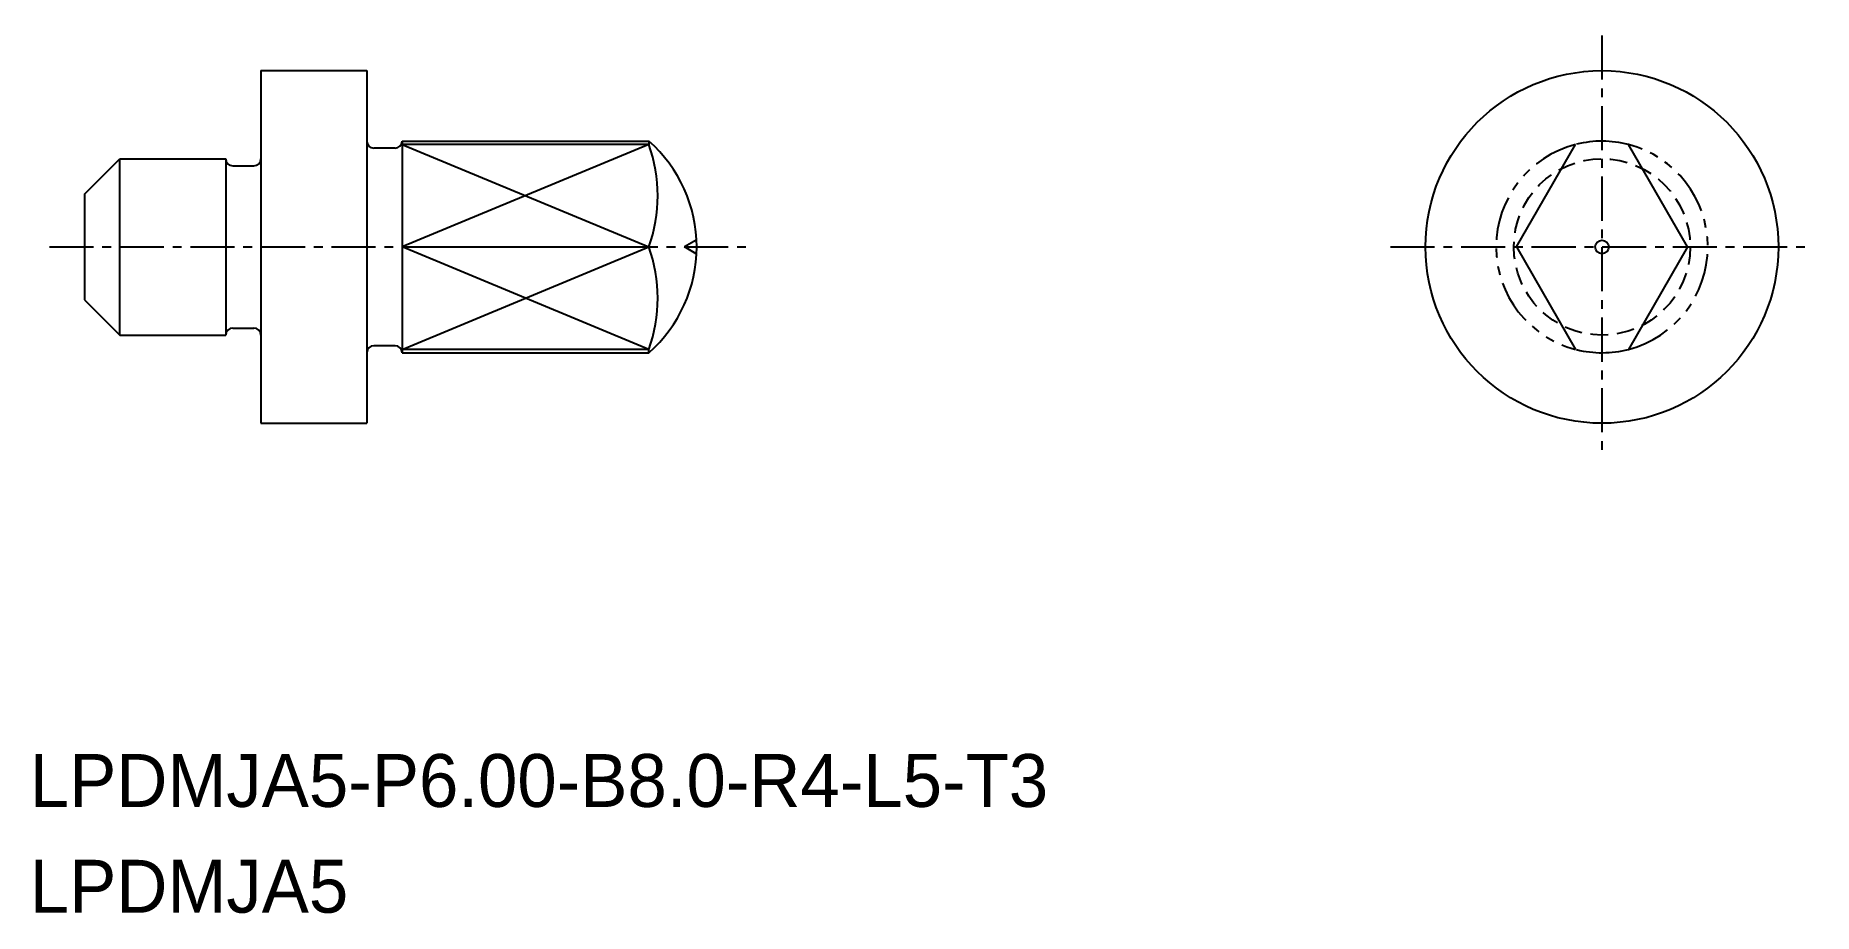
# Model space of a CAD drawing. Extents: x -1863 to -1812.6, y -597.6 to -572.7.
import ezdxf

# ---------------------------------------------------------------- set-up
doc = ezdxf.new("R2010")
doc.units = 0
for name, pattern in [('CENTER', [2, 1.25, -0.25, 0.25, -0.25]), ('DASHED', [0.75, 0.5, -0.25]), ('PHANTOM', [2.5, 1.25, -0.25, 0.25, -0.25, 0.25, -0.25])]:
    doc.linetypes.add(name, pattern=pattern)
doc.layers.get('0').update_dxf_attribs({"linetype": 'CONTINUOUS'})
doc.layers.add('CENTER', color=1, linetype='CENTER')

msp = doc.modelspace()

# ---------------------------------------------------------------- linework, layer by layer
at = {"color": 7, "linetype": 'CONTINUOUS'}
for p, q in [((-1856.597, -573.698), (-1856.597, -583.698)), ((-1856.597, -573.698), (-1853.597, -573.698)), ((-1852.797, -575.898), (-1853.397, -575.898)), ((-1852.597, -575.698), (-1845.597, -575.698)), ((-1852.597, -575.698), (-1852.597, -581.698)), ((-1821.005, -578.698), (-1819.328, -575.793)), ((-1816.151, -578.698), (-1817.828, -575.793)), ((-1861.597, -577.198), (-1860.597, -576.198)), ((-1860.597, -576.198), (-1857.597, -576.198)), ((-1860.597, -581.198), (-1860.597, -576.198)), ((-1857.597, -576.198), (-1857.597, -581.198)), ((-1857.397, -576.398), (-1856.797, -576.398)), ((-1861.597, -577.198), (-1861.597, -580.198)), ((-1852.597, -578.698), (-1845.597, -578.698)), ((-1821.005, -578.698), (-1819.328, -581.602)), ((-1816.151, -578.698), (-1817.828, -581.602)), ((-1861.597, -580.198), (-1860.597, -581.198)), ((-1857.397, -580.998), (-1856.797, -580.998)), ((-1860.597, -581.198), (-1857.597, -581.198)), ((-1852.797, -581.498), (-1853.397, -581.498)), ((-1852.597, -581.698), (-1845.597, -581.698)), ((-1856.597, -583.698), (-1853.597, -583.698))]:
    msp.add_line(p, q, dxfattribs=at)
at = {"linetype": 'CONTINUOUS'}
for p, q in [((-1853.597, -573.698), (-1853.597, -583.698)), ((-1845.597, -575.793), (-1852.597, -575.793)), ((-1845.597, -575.698), (-1845.597, -575.793)), ((-1845.597, -581.602), (-1852.597, -581.602)), ((-1845.597, -581.698), (-1845.597, -581.602))]:
    msp.add_line(p, q, dxfattribs=at)
at = {"color": 3, "linetype": 'CONTINUOUS'}
for p, q in [((-1852.597, -575.793), (-1845.597, -578.698)), ((-1845.597, -575.793), (-1852.597, -578.698)), ((-1845.597, -581.602), (-1852.597, -578.698)), ((-1852.597, -581.602), (-1845.597, -578.698))]:
    msp.add_line(p, q, dxfattribs=at)
at = {"color": 3}
for p in [(-1844.254, -578.506), (-1844.254, -578.89)]:
    msp.add_line(p, (-1844.593, -578.698), dxfattribs=at)
at = {"linetype": 'CONTINUOUS'}
msp.add_circle((-1818.578, -578.698), 5, dxfattribs=at)
at = {"color": 3, "linetype": 'DASHED'}
msp.add_circle((-1818.578, -578.698), 2.5, dxfattribs=at)
msp.add_circle((-1818.578, -578.698), 0.192)
at = {"color": 7, "linetype": 'CONTINUOUS'}
for centre, start, end in [((-1853.397, -575.698), 180, 270), ((-1852.797, -575.698), 270, 0), ((-1857.397, -576.198), 180, 270), ((-1856.797, -576.198), 270, 0), ((-1857.397, -581.198), 90, 180), ((-1856.797, -581.198), 0, 90), ((-1853.397, -581.698), 90, 180), ((-1852.797, -581.698), 0, 90)]:
    msp.add_arc(centre, 0.2, start, end, dxfattribs=at)
at = {"linetype": 'CONTINUOUS'}
for centre, radius, start, end in [((-1848.243, -578.698), 4, 311.4096, 48.5904), ((-1849.717, -577.245), 4.368, 340.5776, 19.4225), ((-1849.717, -580.15), 4.368, 340.5777, 19.4226)]:
    msp.add_arc(centre, radius, start, end, dxfattribs=at)
at = {"color": 3, "linetype": 'PHANTOM'}
for start, end in [(104.4775, 255.5225), (284.4775, 75.5225)]:
    msp.add_arc((-1818.578, -578.698), 3, start, end, dxfattribs=at)
for start, end in [(75.5225, 103.8865), (256.1135, 284.4775)]:
    msp.add_arc((-1818.578, -578.698), 3, start, end)
at = {"layer": 'CENTER', "color": 1, "linetype": 'CENTER'}
for p, q in [((-1818.578, -572.703), (-1818.578, -584.693)), ((-1862.597, -578.698), (-1842.67, -578.698)), ((-1824.573, -578.698), (-1812.583, -578.698))]:
    msp.add_line(p, q, dxfattribs=at)

# ---------------------------------------------------------------- texts
for s, p in [('LPDMJA5-P6.00-B8.0-R4-L5-T3', (-1863.152, -594.58)), ('LPDMJA5', (-1863.152, -597.58))]:
    msp.add_text(s, height=1.5).set_placement(p)

doc.saveas('drawing.dxf')
